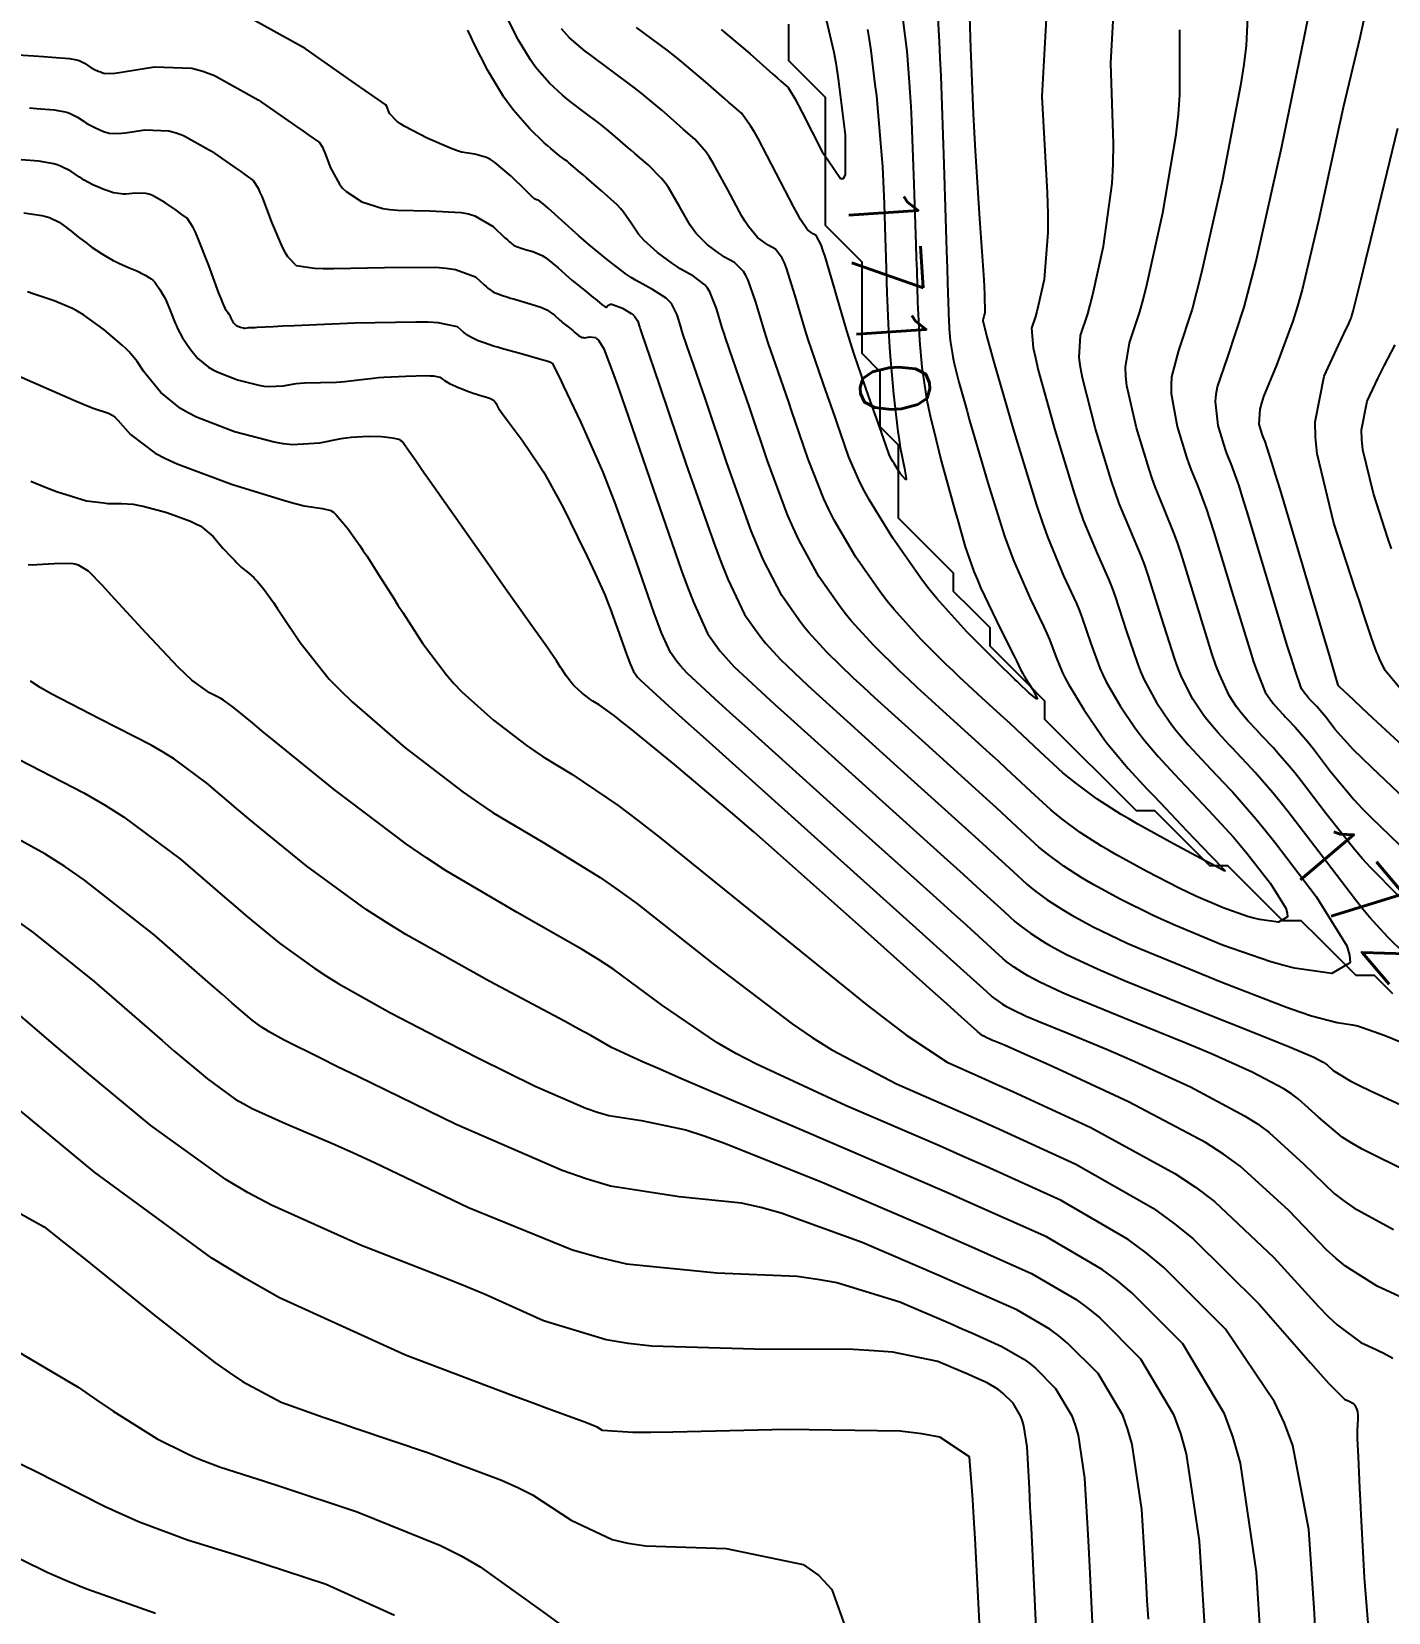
# Model space of a CAD drawing. Header units: metres. Extents: x 837117 to 838479, y 1189012 to 1191015.
# Drawn here: x 838008.6 to 838082.7, y 1190029.3 to 1190115.7 of the extents above; entities that cross this region are included whole.
import ezdxf

# ---------------------------------------------------------------- set-up
doc = ezdxf.new("R2010")
doc.units = ezdxf.units.M
doc.header["$LTSCALE"] = 0.3
for name, color, linetype in [('COTAS 10', 1, 'Continuous'), ('COTAS INT', 252, 'Continuous'), ('DRENAJE', 5, 'Continuous'), ('VIA2', 121, 'Continuous')]:
    doc.layers.add(name, color=color, linetype=linetype)
doc.styles.get("Standard").update_dxf_attribs({"font": 'simplex.shx'})

msp = doc.modelspace()

# ---------------------------------------------------------------- linework, layer by layer
at = {"layer": 'COTAS 10'}
for points in [[(838083.557, 1190065.343), (838082.665, 1190066.217), (838081.662, 1190067.314), (838081.292, 1190067.763), (838080.881, 1190068.276), (838079.06, 1190070.652), (838077.205, 1190073.083), (838076.772, 1190073.629), (838076.373, 1190074.12), (838075.407, 1190075.23), (838075.226, 1190075.436), (838074.384, 1190076.318), (838074.179, 1190076.536), (838073.985, 1190076.742), (838073.383, 1190077.389), (838072.851, 1190078.021), (838072.701, 1190078.217), (838072.55, 1190078.423), (838071.994, 1190079.242), (838071.39, 1190080.46), (838071.208, 1190080.918), (838071.02, 1190081.427), (838070.288, 1190083.7), (838069.559, 1190086.013), (838069.373, 1190086.547), (838069.195, 1190087.035), (838068.606, 1190088.416), (838067.981, 1190089.931), (838067.779, 1190090.503), (838067.565, 1190091.142), (838066.686, 1190094.004), (838065.977, 1190096.791), (838065.869, 1190097.383), (838065.8, 1190097.897), (838065.87, 1190099.106), (838066.258, 1190100.28), (838066.389, 1190100.772), (838066.53, 1190101.338), (838067.124, 1190103.984), (838067.587, 1190107.415), (838067.645, 1190108.475), (838067.673, 1190109.584), (838067.522, 1190113.984), (838067.756, 1190118.281)], [(838054.223, 1190115.826), (838054.319, 1190115.277), (838054.411, 1190114.686), (838054.638, 1190112.821), (838054.713, 1190112.202), (838054.947, 1190109.62), (838054.997, 1190108.967), (838055.04, 1190108.341), (838055.142, 1190106.304), (838055.2, 1190104.421), (838055.215, 1190103.892), (838055.231, 1190103.359), (838055.286, 1190101.41), (838055.375, 1190099.367), (838055.412, 1190098.776), (838055.454, 1190098.174), (838055.653, 1190095.908), (838055.886, 1190093.863), (838055.95, 1190093.4), (838056.014, 1190092.982), (838056.244, 1190091.846), (838056.349, 1190091.29), (838056.334, 1190091.238), (838056.3, 1190091.23), (838056.019, 1190091.57), (838055.683, 1190092.103), (838055.615, 1190092.217), (838055.557, 1190092.317), (838055.439, 1190092.556), (838055.234, 1190093.134), (838055.123, 1190093.447), (838054.997, 1190093.805), (838054.988, 1190093.827), (838054.3, 1190095.753), (838053.501, 1190098.087), (838053.296, 1190098.724), (838053.097, 1190099.357), (838052.545, 1190101.244), (838052.436, 1190101.612), (838051.907, 1190103.421), (838051.792, 1190103.773), (838051.69, 1190104.06), (838051.433, 1190104.562), (838051.258, 1190104.659), (838051.207, 1190104.692), (838051.155, 1190104.727), (838050.957, 1190104.875), (838050.569, 1190105.452), (838050.397, 1190105.757), (838050.197, 1190106.126), (838049.239, 1190107.981), (838048.254, 1190109.862), (838048.037, 1190110.246), (838047.843, 1190110.57), (838047.343, 1190111.248), (838046.836, 1190111.687), (838046.638, 1190111.86), (838046.415, 1190112.056), (838045.402, 1190112.95), (838044.105, 1190114.042), (838043.703, 1190114.361), (838043.282, 1190114.689), (838041.606, 1190115.934)], [(838006.068, 1190114.548), (838008.679, 1190114.381), (838009.214, 1190114.345), (838009.667, 1190114.314), (838010.625, 1190114.241), (838011.011, 1190114.174), (838011.104, 1190114.148), (838011.19, 1190114.118), (838011.455, 1190113.979), (838011.681, 1190113.827), (838011.807, 1190113.751), (838012.038, 1190113.628), (838012.261, 1190113.527), (838012.32, 1190113.503), (838012.377, 1190113.481), (838012.574, 1190113.418), (838013.102, 1190113.443), (838013.369, 1190113.476), (838013.688, 1190113.522), (838015.276, 1190113.781), (838017.319, 1190113.708), (838017.925, 1190113.544), (838018.549, 1190113.317), (838020.946, 1190111.979), (838022.988, 1190110.559), (838023.387, 1190110.282), (838023.713, 1190110.054), (838024.291, 1190109.648), (838024.449, 1190109.388), (838024.511, 1190109.252), (838024.58, 1190109.088), (838024.896, 1190108.268), (838025.38, 1190107.373), (838025.555, 1190107.163), (838025.748, 1190106.969), (838026.596, 1190106.404), (838027.752, 1190106.051), (838028.14, 1190105.99), (838028.558, 1190105.945), (838030.312, 1190105.918), (838032.029, 1190105.834), (838032.423, 1190105.753), (838032.782, 1190105.648), (838033.784, 1190105.06), (838034.423, 1190104.448), (838034.553, 1190104.327), (838034.662, 1190104.227), (838034.885, 1190104.043), (838034.982, 1190103.997), (838035.012, 1190103.984), (838035.043, 1190103.971), (838035.165, 1190103.923), (838035.364, 1190103.859), (838035.443, 1190103.835), (838035.533, 1190103.809), (838035.943, 1190103.693), (838036.447, 1190103.476), (838036.596, 1190103.386), (838036.748, 1190103.283), (838037.328, 1190102.804), (838037.919, 1190102.27), (838038.078, 1190102.133), (838038.234, 1190102), (838038.779, 1190101.558), (838039.247, 1190101.189), (838039.355, 1190101.102), (838039.453, 1190101.021), (838039.728, 1190100.786), (838039.906, 1190100.663), (838039.943, 1190100.653), (838039.974, 1190100.654), (838040.043, 1190100.747), (838040.186, 1190100.822), (838040.263, 1190100.812), (838040.358, 1190100.788), (838040.837, 1190100.594), (838041.325, 1190100.315), (838041.424, 1190100.239), (838041.508, 1190100.163), (838041.682, 1190099.894), (838041.762, 1190099.624), (838041.785, 1190099.548), (838041.81, 1190099.472), (838041.906, 1190099.192), (838042.337, 1190097.926), (838042.574, 1190097.227), (838042.861, 1190096.377), (838044.321, 1190092.053), (838045.901, 1190087.567), (838046.264, 1190086.616), (838046.594, 1190085.791), (838047.518, 1190083.865), (838048.25, 1190082.816), (838048.46, 1190082.545), (838048.674, 1190082.282), (838049.469, 1190081.402), (838050.943, 1190080.004), (838051.584, 1190079.414), (838052.326, 1190078.737), (838055.847, 1190075.557), (838059.361, 1190072.393), (838060.098, 1190071.725), (838060.734, 1190071.148), (838062.18, 1190069.813), (838062.941, 1190069.121), (838063.145, 1190068.949), (838063.347, 1190068.785), (838064.051, 1190068.261), (838064.853, 1190067.75), (838065.116, 1190067.594), (838065.398, 1190067.431), (838066.564, 1190066.789), (838068.421, 1190065.91), (838069.139, 1190065.598), (838069.944, 1190065.255), (838073.586, 1190063.768), (838077.119, 1190062.407), (838077.855, 1190062.145), (838078.486, 1190061.932), (838079.891, 1190061.574), (838080.723, 1190061.446), (838080.992, 1190061.378), (838081.279, 1190061.295), (838082.457, 1190060.877), (838084.02, 1190060.229)], [(838083.417, 1190079.7), (838082.512, 1190080.798), (838082.202, 1190081.444), (838082.121, 1190081.631), (838082.043, 1190081.821), (838081.777, 1190082.536), (838081.307, 1190083.952), (838081.1, 1190084.585), (838080.859, 1190085.322), (838079.709, 1190088.851), (838078.794, 1190092.642), (838078.701, 1190093.544), (838078.678, 1190094.382), (838079.175, 1190096.874), (838079.961, 1190098.579), (838080.119, 1190098.92), (838080.252, 1190099.205), (838080.521, 1190099.761), (838080.621, 1190099.979), (838080.648, 1190100.051), (838080.675, 1190100.127), (838080.768, 1190100.442), (838081.195, 1190102.186), (838081.433, 1190103.163), (838081.722, 1190104.354), (838083.195, 1190110.442)], [(838007.749, 1190096.941), (838010.841, 1190095.588), (838011.44, 1190095.336), (838011.928, 1190095.138), (838012.76, 1190094.866), (838013.007, 1190094.735), (838013.126, 1190094.624), (838013.267, 1190094.482), (838013.958, 1190093.702), (838015.313, 1190092.684), (838015.873, 1190092.392), (838016.512, 1190092.095), (838019.485, 1190090.984), (838022.374, 1190090.086), (838022.96, 1190089.923), (838023.453, 1190089.797), (838024.46, 1190089.651), (838024.914, 1190089.545), (838025.058, 1190089.445), (838025.21, 1190089.314), (838025.825, 1190088.585), (838026.495, 1190087.623), (838026.681, 1190087.345), (838026.868, 1190087.062), (838027.547, 1190086), (838028.326, 1190084.767), (838028.576, 1190084.376), (838028.84, 1190083.965), (838029.919, 1190082.301), (838031.227, 1190080.557), (838031.636, 1190080.095), (838032.066, 1190079.642), (838033.789, 1190078.079), (838035.576, 1190076.714), (838036.046, 1190076.385), (838036.506, 1190076.077), (838038.079, 1190075.142), (838040.605, 1190073.419), (838041.666, 1190072.614), (838042.883, 1190071.667), (838048.583, 1190067.063), (838054.207, 1190062.522), (838055.375, 1190061.615), (838056.375, 1190060.86), (838058.583, 1190059.396), (838060.461, 1190058.561), (838061.253, 1190058.202), (838062.163, 1190057.787), (838066.429, 1190055.826), (838071.026, 1190053.324), (838072.144, 1190052.569), (838073.194, 1190051.786), (838076.429, 1190048.733), (838078.859, 1190046.053), (838079.402, 1190045.507), (838079.889, 1190045.044), (838081.179, 1190044.079), (838082.011, 1190043.695), (838082.208, 1190043.599), (838082.392, 1190043.508), (838082.936, 1190043.217)], [(838069.573, 1190028.956), (838069.514, 1190030.008), (838069.453, 1190031.068), (838069.212, 1190034.963), (838068.688, 1190038.5), (838068.449, 1190039.336), (838068.17, 1190040.109), (838066.822, 1190042.381), (838065.159, 1190044.048), (838064.681, 1190044.441), (838064.196, 1190044.803), (838062.381, 1190045.86), (838059.952, 1190046.948), (838059.08, 1190047.33), (838058.121, 1190047.746), (838053.938, 1190049.541), (838049.516, 1190051.156), (838048.407, 1190051.459), (838047.348, 1190051.7), (838043.938, 1190052.049), (838040.193, 1190052.618), (838038.922, 1190052.997), (838037.55, 1190053.472), (838031.749, 1190055.987), (838026.378, 1190058.607), (838025.276, 1190059.148), (838024.34, 1190059.609), (838022.355, 1190060.605), (838021.541, 1190061.062), (838021.345, 1190061.182), (838021.162, 1190061.3), (838020.605, 1190061.701), (838019.497, 1190062.648), (838018.965, 1190063.109), (838018.337, 1190063.657), (838015.256, 1190066.352), (838011.462, 1190069.35), (838010.384, 1190070.089), (838009.294, 1190070.787), (838005.256, 1190072.978)], [(838006.337, 1190044.437), (838011.11, 1190041.643), (838012.118, 1190040.937), (838013.023, 1190040.32), (838015.432, 1190038.824), (838017.008, 1190038.029), (838017.388, 1190037.854), (838017.744, 1190037.698), (838018.824, 1190037.295), (838020.538, 1190036.748), (838021.293, 1190036.5), (838022.17, 1190036.211), (838026.35, 1190034.821), (838030.909, 1190032.99), (838032.025, 1190032.422), (838033.077, 1190031.829), (838036.35, 1190029.47), (838039.141, 1190027.45)]]:
    msp.add_lwpolyline(points, dxfattribs=at)
at = {"layer": 'COTAS INT'}
for points in [[(838081.825, 1190118.558), (838081.119, 1190115.372), (838080.24, 1190111.633), (838079.995, 1190110.557), (838079.751, 1190109.464), (838078.863, 1190105.372), (838077.969, 1190101.601), (838077.72, 1190100.712), (838077.471, 1190099.889), (838076.568, 1190097.476), (838075.87, 1190095.779), (838075.751, 1190095.408), (838075.663, 1190095.079), (838075.614, 1190094.251), (838075.761, 1190093.774), (838075.797, 1190093.667), (838075.83, 1190093.572), (838075.934, 1190093.319), (838076.304, 1190092.171), (838076.505, 1190091.511), (838076.749, 1190090.702), (838077.987, 1190086.546), (838079.208, 1190082.424), (838079.442, 1190081.636), (838079.63, 1190081.003), (838079.931, 1190079.993), (838079.935, 1190079.986), (838079.937, 1190079.985), (838079.938, 1190079.983), (838079.943, 1190079.977), (838079.95, 1190079.97), (838079.951, 1190079.968), (838079.959, 1190079.96), (838079.969, 1190079.949), (838079.972, 1190079.945), (838079.976, 1190079.94), (838079.992, 1190079.919), (838080.755, 1190079.207), (838081.229, 1190078.767), (838081.818, 1190078.222), (838084.896, 1190075.373)], [(838064.063, 1190117.763), (838063.757, 1190112.169), (838064.052, 1190106.904), (838064.078, 1190105.753), (838064.079, 1190104.736), (838063.878, 1190102.169), (838063.555, 1190100.728), (838063.478, 1190100.42), (838063.407, 1190100.152), (838063.196, 1190099.513), (838063.282, 1190098.427), (838063.399, 1190097.877), (838063.555, 1190097.219), (838064.454, 1190093.942), (838065.516, 1190090.484), (838065.775, 1190089.712), (838066.019, 1190089.02), (838066.774, 1190087.19), (838067.417, 1190085.751), (838067.59, 1190085.306), (838067.762, 1190084.84), (838068.363, 1190082.988), (838068.973, 1190081.178), (838069.15, 1190080.738), (838069.33, 1190080.325), (838070.01, 1190079.054), (838070.703, 1190078.032), (838070.892, 1190077.775), (838071.079, 1190077.531), (838071.743, 1190076.742), (838072.494, 1190075.934), (838072.736, 1190075.678), (838072.993, 1190075.406), (838074.043, 1190074.305), (838074.16, 1190074.173), (838075.461, 1190072.682), (838075.949, 1190072.08), (838076.479, 1190071.413), (838078.737, 1190068.457), (838080.407, 1190065.752), (838080.566, 1190065.243), (838080.594, 1190064.839), (838080.516, 1190064.793), (838079.596, 1190064.248), (838077.551, 1190064.54), (838076.919, 1190064.693), (838076.257, 1190064.876), (838073.627, 1190065.798), (838071.054, 1190066.867), (838070.428, 1190067.142), (838069.839, 1190067.409), (838068.026, 1190068.302), (838066.6, 1190069.086), (838066.256, 1190069.285), (838065.934, 1190069.476), (838064.953, 1190070.101), (838064.092, 1190070.741), (838063.846, 1190070.942), (838063.596, 1190071.153), (838062.665, 1190071.999), (838061.276, 1190073.29), (838060.738, 1190073.782), (838060.133, 1190074.332), (838057.393, 1190076.803), (838054.638, 1190079.301), (838054.023, 1190079.867), (838053.472, 1190080.38), (838052.018, 1190081.78), (838051.008, 1190082.896), (838050.738, 1190083.23), (838050.471, 1190083.574), (838049.541, 1190084.905), (838048.531, 1190086.868), (838048.215, 1190087.611), (838047.882, 1190088.44), (838046.545, 1190092.153), (838045.336, 1190095.729), (838045.084, 1190096.471), (838044.867, 1190097.106), (838044.385, 1190098.504), (838044.148, 1190099.195), (838044.088, 1190099.383), (838044.029, 1190099.57), (838043.833, 1190100.237), (838043.516, 1190100.849), (838043.381, 1190101.002), (838043.225, 1190101.147), (838042.489, 1190101.611), (838041.582, 1190102.113), (838041.318, 1190102.282), (838041.049, 1190102.464), (838040.029, 1190103.232), (838039.003, 1190104.081), (838038.73, 1190104.315), (838038.462, 1190104.549), (838037.532, 1190105.388), (838036.789, 1190106.066), (838036.64, 1190106.198), (838036.514, 1190106.305), (838036.261, 1190106.491), (838036.179, 1190106.514), (838036.161, 1190106.519), (838036.145, 1190106.524), (838036.105, 1190106.537), (838036.081, 1190106.546), (838036.074, 1190106.549), (838036.068, 1190106.551), (838036.049, 1190106.561), (838035.84, 1190106.757), (838035.715, 1190106.878), (838035.56, 1190107.027), (838034.757, 1190107.805), (838033.849, 1190108.577), (838033.629, 1190108.722), (838033.422, 1190108.838), (838032.784, 1190109.009), (838032.049, 1190109.13), (838031.781, 1190109.214), (838031.485, 1190109.32), (838030.18, 1190109.884), (838028.958, 1190110.522), (838028.714, 1190110.673), (838028.511, 1190110.814), (838028.117, 1190111.233), (838028.007, 1190111.519), (838027.983, 1190111.576), (838027.961, 1190111.624), (838027.906, 1190111.714), (838027.208, 1190112.201), (838026.781, 1190112.498), (838026.253, 1190112.865), (838023.501, 1190114.778), (838020.243, 1190116.596)], [(838059.763, 1190117.693), (838059.857, 1190114.803), (838060.001, 1190111.211), (838060.053, 1190110.204), (838060.109, 1190109.191), (838060.354, 1190105.485), (838060.565, 1190102.422), (838060.601, 1190101.814), (838060.626, 1190101.309), (838060.633, 1190100.354), (838060.58, 1190100.119), (838060.568, 1190100.069), (838060.556, 1190100.025), (838060.522, 1190099.921), (838060.765, 1190098.957), (838060.928, 1190098.371), (838061.134, 1190097.647), (838062.222, 1190093.881), (838063.467, 1190089.827), (838063.771, 1190088.921), (838064.057, 1190088.11), (838064.942, 1190085.964), (838065.64, 1190084.467), (838065.807, 1190084.065), (838065.964, 1190083.668), (838066.438, 1190082.277), (838066.926, 1190080.929), (838067.091, 1190080.558), (838067.27, 1190080.189), (838068.026, 1190078.866), (838068.857, 1190077.641), (838069.083, 1190077.334), (838069.307, 1190077.04), (838070.103, 1190076.095), (838071.003, 1190075.127), (838071.293, 1190074.819), (838071.601, 1190074.494), (838072.86, 1190073.174), (838074.215, 1190071.689), (838074.583, 1190071.258), (838074.949, 1190070.82), (838076.242, 1190069.168), (838077.084, 1190067.806), (838077.164, 1190067.549), (838077.177, 1190067.346), (838076.675, 1190067.048), (838075.645, 1190067.195), (838075.326, 1190067.272), (838074.993, 1190067.364), (838073.668, 1190067.829), (838072.164, 1190068.478), (838071.717, 1190068.687), (838071.257, 1190068.908), (838069.488, 1190069.814), (838067.802, 1190070.741), (838067.395, 1190070.976), (838067.015, 1190071.202), (838065.855, 1190071.941), (838064.838, 1190072.698), (838064.547, 1190072.935), (838064.251, 1190073.184), (838063.151, 1190074.184), (838061.819, 1190075.433), (838061.378, 1190075.839), (838060.906, 1190076.271), (838058.94, 1190078.049), (838056.949, 1190079.864), (838056.461, 1190080.32), (838056.001, 1190080.755), (838054.567, 1190082.157), (838053.343, 1190083.51), (838053.015, 1190083.915), (838052.692, 1190084.332), (838051.565, 1190085.945), (838050.469, 1190087.945), (838050.166, 1190088.606), (838049.863, 1190089.313), (838048.768, 1190092.254), (838047.81, 1190095.08), (838047.594, 1190095.715), (838047.397, 1190096.286), (838046.863, 1190097.816), (838046.487, 1190098.918), (838046.39, 1190099.218), (838046.296, 1190099.517), (838045.984, 1190100.581), (838045.614, 1190101.492), (838045.483, 1190101.695), (838045.341, 1190101.875), (838044.725, 1190102.349), (838044.001, 1190102.75), (838043.79, 1190102.885), (838043.575, 1190103.03), (838042.761, 1190103.643), (838042.027, 1190104.301), (838041.862, 1190104.475), (838041.714, 1190104.646), (838041.32, 1190105.235), (838040.898, 1190105.853), (838040.734, 1190106.043), (838040.548, 1190106.24), (838039.704, 1190107.018), (838038.87, 1190107.725), (838038.69, 1190107.878), (838038.533, 1190108.012), (838038.152, 1190108.342), (838037.893, 1190108.56), (838037.813, 1190108.624), (838037.728, 1190108.69), (838037.393, 1190108.939), (838036.925, 1190109.322), (838036.758, 1190109.472), (838036.573, 1190109.641), (838035.769, 1190110.41), (838034.863, 1190111.442), (838034.615, 1190111.776), (838034.368, 1190112.132), (838033.485, 1190113.592), (838032.722, 1190115.073), (838032.551, 1190115.441), (838032.397, 1190115.791)], [(838075.05, 1190117.613), (838074.914, 1190114.943), (838074.78, 1190113.92), (838074.603, 1190112.774), (838073.615, 1190107.613), (838072.479, 1190102.556), (838072.21, 1190101.476), (838071.96, 1190100.535), (838071.219, 1190098.291), (838070.835, 1190096.838), (838070.81, 1190096.395), (838070.82, 1190095.935), (838071.15, 1190094.127), (838071.663, 1190092.458), (838071.788, 1190092.085), (838071.906, 1190091.751), (838072.27, 1190090.868), (838072.749, 1190089.603), (838072.939, 1190089.029), (838073.154, 1190088.358), (838074.137, 1190085.123), (838075.114, 1190081.925), (838075.325, 1190081.277), (838075.51, 1190080.732), (838075.962, 1190079.618), (838076.243, 1190079.205), (838076.319, 1190079.101), (838076.394, 1190079.002), (838076.663, 1190078.683), (838076.966, 1190078.357), (838077.064, 1190078.253), (838077.168, 1190078.143), (838077.592, 1190077.698), (838078.171, 1190077.035), (838078.372, 1190076.787), (838078.59, 1190076.511), (838079.526, 1190075.286), (838080.818, 1190073.741), (838081.261, 1190073.265), (838081.74, 1190072.768), (838083.781, 1190070.795)], [(838058.033, 1190117.099), (838058.151, 1190115.15), (838058.189, 1190114.284), (838058.23, 1190113.276), (838058.396, 1190108.458), (838058.545, 1190103.73), (838058.574, 1190102.779), (838058.599, 1190101.984), (838058.647, 1190100.405), (838058.673, 1190099.818), (838058.683, 1190099.649), (838058.695, 1190099.476), (838058.753, 1190098.826), (838058.866, 1190098.068), (838058.913, 1190097.827), (838058.968, 1190097.574), (838059.224, 1190096.546), (838059.649, 1190095.026), (838059.81, 1190094.461), (838059.99, 1190093.834), (838060.796, 1190091.052), (838061.716, 1190088.145), (838061.968, 1190087.439), (838062.218, 1190086.776), (838063.11, 1190084.739), (838063.862, 1190083.183), (838064.025, 1190082.824), (838064.167, 1190082.495), (838064.513, 1190081.565), (838064.879, 1190080.679), (838065.033, 1190080.378), (838065.21, 1190080.053), (838066.042, 1190078.678), (838067.011, 1190077.25), (838067.274, 1190076.892), (838067.536, 1190076.55), (838068.463, 1190075.448), (838069.512, 1190074.32), (838069.85, 1190073.961), (838070.209, 1190073.581), (838071.677, 1190072.043), (838072.97, 1190070.696), (838073.218, 1190070.436), (838073.419, 1190070.226), (838073.747, 1190069.879), (838073.76, 1190069.859), (838073.761, 1190069.855), (838073.761, 1190069.852), (838073.754, 1190069.848), (838073.739, 1190069.85), (838073.734, 1190069.851), (838073.729, 1190069.853), (838073.709, 1190069.86), (838073.273, 1190070.089), (838073.006, 1190070.231), (838072.675, 1190070.407), (838070.95, 1190071.326), (838069.005, 1190072.396), (838068.535, 1190072.668), (838068.095, 1190072.928), (838066.757, 1190073.781), (838065.583, 1190074.655), (838065.247, 1190074.928), (838064.906, 1190075.216), (838063.636, 1190076.37), (838062.361, 1190077.575), (838062.018, 1190077.896), (838061.678, 1190078.21), (838060.486, 1190079.295), (838059.26, 1190080.428), (838058.9, 1190080.773), (838058.529, 1190081.131), (838057.116, 1190082.535), (838055.678, 1190084.125), (838055.293, 1190084.6), (838054.913, 1190085.09), (838053.588, 1190086.986), (838052.407, 1190089.022), (838052.117, 1190089.601), (838051.843, 1190090.186), (838050.992, 1190092.355), (838050.285, 1190094.431), (838050.103, 1190094.959), (838049.927, 1190095.467), (838049.342, 1190097.129), (838048.825, 1190098.641), (838048.692, 1190099.053), (838048.563, 1190099.464), (838048.135, 1190100.925), (838047.712, 1190102.135), (838047.586, 1190102.387), (838047.457, 1190102.604), (838046.961, 1190103.087), (838046.42, 1190103.386), (838046.263, 1190103.487), (838046.102, 1190103.596), (838045.493, 1190104.053), (838044.874, 1190104.685), (838044.707, 1190104.903), (838044.542, 1190105.139), (838043.96, 1190106.151), (838043.35, 1190107.19), (838043.168, 1190107.444), (838042.98, 1190107.683), (838042.25, 1190108.428), (838041.525, 1190109.046), (838041.339, 1190109.205), (838041.161, 1190109.36), (838040.569, 1190109.878), (838039.964, 1190110.387), (838039.776, 1190110.537), (838039.58, 1190110.689), (838038.798, 1190111.271), (838037.99, 1190111.886), (838037.778, 1190112.061), (838037.571, 1190112.237), (838036.862, 1190112.888), (838036.191, 1190113.653), (838036.007, 1190113.901), (838035.823, 1190114.165), (838035.169, 1190115.248), (838034.603, 1190116.346)], [(838046.228, 1190115.832), (838047.819, 1190114.487), (838049.042, 1190113.403), (838049.287, 1190113.187), (838049.491, 1190113.007), (838049.889, 1190112.659), (838050.256, 1190112.051), (838050.44, 1190111.708), (838050.66, 1190111.288), (838051.756, 1190109.141), (838052.053, 1190108.708), (838052.759, 1190107.677), (838052.921, 1190107.687), (838053.033, 1190107.879), (838053.02, 1190110.073), (838052.699, 1190112.694), (838052.644, 1190113.136), (838052.527, 1190113.874), (838052.404, 1190114.564), (838051.914, 1190116.663)], [(838084.339, 1190073.084), (838081.779, 1190075.495), (838081.245, 1190076.016), (838080.786, 1190076.474), (838079.759, 1190077.602), (838079.283, 1190078.226), (838079.172, 1190078.366), (838079.07, 1190078.492), (838078.776, 1190078.829), (838078.56, 1190079.056), (838078.507, 1190079.111), (838078.457, 1190079.164), (838078.303, 1190079.33), (838078.166, 1190079.492), (838078.128, 1190079.543), (838078.089, 1190079.595), (838077.946, 1190079.805), (838077.57, 1190080.867), (838077.383, 1190081.457), (838077.161, 1190082.175), (838076.062, 1190085.835), (838074.952, 1190089.53), (838074.722, 1190090.27), (838074.527, 1190090.887), (838074.102, 1190092.094), (838073.868, 1190092.661), (838073.792, 1190092.876), (838073.712, 1190093.116), (838073.382, 1190094.189), (838073.242, 1190095.507), (838073.28, 1190095.901), (838073.352, 1190096.308), (838073.893, 1190097.883), (838074.811, 1190100.662), (838075.12, 1190101.828), (838075.454, 1190103.166), (838076.86, 1190109.428), (838078.111, 1190115.454), (838078.347, 1190116.642)], [(838056.166, 1190116.354), (838056.373, 1190114.65), (838056.506, 1190112.944), (838056.549, 1190112.385), (838056.593, 1190111.625), (838056.635, 1190110.809), (838056.769, 1190107.381), (838056.872, 1190104.075), (838056.895, 1190103.335), (838056.915, 1190102.671), (838056.966, 1190100.907), (838057.024, 1190099.593), (838057.048, 1190099.212), (838057.075, 1190098.825), (838057.203, 1190097.367), (838057.457, 1190095.668), (838057.563, 1190095.129), (838057.686, 1190094.559), (838057.828, 1190093.991), (838058.26, 1190092.255), (838058.873, 1190090.014), (838059.019, 1190089.485), (838059.156, 1190088.995), (838059.566, 1190087.554), (838060.038, 1190086.215), (838060.214, 1190085.788), (838060.41, 1190085.338), (838061.278, 1190083.513), (838062.085, 1190081.899), (838062.242, 1190081.583), (838062.369, 1190081.323), (838062.588, 1190080.854), (838062.706, 1190080.627), (838062.769, 1190080.519), (838062.847, 1190080.392), (838063.238, 1190079.771), (838063.499, 1190079.287), (838063.495, 1190079.247), (838063.457, 1190079.247), (838063.044, 1190079.586), (838062.505, 1190080.099), (838062.388, 1190080.21), (838062.285, 1190080.306), (838062.033, 1190080.541), (838061.572, 1190080.992), (838061.058, 1190081.506), (838059.664, 1190082.912), (838058.012, 1190084.739), (838057.57, 1190085.285), (838057.134, 1190085.848), (838055.612, 1190088.026), (838054.344, 1190090.099), (838054.068, 1190090.596), (838053.824, 1190091.06), (838053.215, 1190092.455), (838052.76, 1190093.783), (838052.613, 1190094.203), (838052.458, 1190094.647), (838051.821, 1190096.441), (838051.163, 1190098.364), (838050.994, 1190098.889), (838050.83, 1190099.41), (838050.285, 1190101.268), (838049.809, 1190102.778), (838049.689, 1190103.08), (838049.573, 1190103.332), (838049.197, 1190103.824), (838048.839, 1190104.023), (838048.735, 1190104.089), (838048.628, 1190104.161), (838048.225, 1190104.464), (838047.722, 1190105.068), (838047.552, 1190105.33), (838047.369, 1190105.632), (838046.599, 1190107.066), (838045.802, 1190108.526), (838045.602, 1190108.845), (838045.411, 1190109.127), (838044.796, 1190109.838), (838044.18, 1190110.366), (838043.989, 1190110.533), (838043.788, 1190110.708), (838042.986, 1190111.414), (838042.035, 1190112.215), (838041.74, 1190112.449), (838041.431, 1190112.689), (838040.202, 1190113.602), (838039.055, 1190114.451), (838038.799, 1190114.65), (838038.568, 1190114.833), (838037.956, 1190115.366), (838037.518, 1190115.865)], [(838083.223, 1190068.506), (838081.701, 1190070.041), (838081.276, 1190070.514), (838080.849, 1190071.008), (838079.293, 1190072.969), (838077.898, 1190074.797), (838077.572, 1190075.208), (838077.272, 1190075.577), (838076.654, 1190076.287), (838076.409, 1190076.567), (838075.776, 1190077.231), (838075.621, 1190077.394), (838075.475, 1190077.549), (838075.023, 1190078.036), (838074.623, 1190078.511), (838074.51, 1190078.659), (838074.396, 1190078.814), (838073.978, 1190079.43), (838073.45, 1190080.596), (838073.266, 1190081.097), (838073.067, 1190081.676), (838072.212, 1190084.412), (838071.357, 1190087.185), (838071.156, 1190087.788), (838070.972, 1190088.319), (838070.438, 1190089.642), (838069.943, 1190090.841), (838069.784, 1190091.294), (838069.614, 1190091.8), (838068.918, 1190094.066), (838068.398, 1190096.363), (838068.339, 1190096.889), (838068.317, 1190097.368), (838068.545, 1190098.698), (838069.109, 1190100.407), (838069.299, 1190101.124), (838069.505, 1190101.947), (838070.369, 1190105.799), (838071.095, 1190110.095), (838071.212, 1190111.198), (838071.294, 1190112.263), (838071.286, 1190115.799)], [(838008.449, 1190111.541), (838008.827, 1190111.513), (838009.796, 1190111.432), (838010.391, 1190111.329), (838010.535, 1190111.288), (838010.669, 1190111.241), (838011.077, 1190111.028), (838011.426, 1190110.793), (838011.523, 1190110.733), (838011.621, 1190110.676), (838011.976, 1190110.486), (838012.321, 1190110.329), (838012.412, 1190110.293), (838012.5, 1190110.259), (838012.804, 1190110.162), (838013.279, 1190110.141), (838013.477, 1190110.155), (838013.702, 1190110.179), (838014.754, 1190110.336), (838016.065, 1190110.289), (838016.454, 1190110.184), (838016.854, 1190110.039), (838018.392, 1190109.18), (838019.723, 1190108.254), (838019.992, 1190108.065), (838020.218, 1190107.907), (838020.676, 1190107.582), (838020.937, 1190107.152), (838021.039, 1190106.927), (838021.154, 1190106.657), (838021.676, 1190105.302), (838022.249, 1190103.931), (838022.396, 1190103.652), (838022.538, 1190103.416), (838023.011, 1190102.924), (838024.019, 1190102.781), (838024.499, 1190102.766), (838025.066, 1190102.761), (838027.84, 1190102.827), (838030.636, 1190102.83), (838031.217, 1190102.785), (838031.714, 1190102.719), (838032.812, 1190102.315), (838033.287, 1190101.868), (838033.391, 1190101.776), (838033.484, 1190101.697), (838033.721, 1190101.526), (838033.896, 1190101.442), (838033.95, 1190101.419), (838034.006, 1190101.395), (838034.226, 1190101.31), (838034.583, 1190101.194), (838034.725, 1190101.151), (838034.887, 1190101.104), (838035.626, 1190100.895), (838036.381, 1190100.646), (838036.552, 1190100.573), (838036.706, 1190100.499), (838037.125, 1190100.219), (838037.429, 1190099.945), (838037.511, 1190099.874), (838037.591, 1190099.806), (838037.872, 1190099.578), (838038.125, 1190099.377), (838038.188, 1190099.325), (838038.248, 1190099.275), (838038.441, 1190099.108), (838038.64, 1190099.001), (838038.705, 1190098.989), (838038.774, 1190098.985), (838039.057, 1190099.031), (838039.363, 1190098.989), (838039.447, 1190098.928), (838039.53, 1190098.846), (838039.825, 1190098.371), (838040.414, 1190096.824), (838040.683, 1190096.066), (838040.997, 1190095.165), (838042.513, 1190090.721), (838044.074, 1190086.238), (838044.416, 1190085.313), (838044.72, 1190084.526), (838045.494, 1190082.824), (838046.03, 1190082.058), (838046.183, 1190081.86), (838046.339, 1190081.668), (838046.92, 1190081.025), (838048.414, 1190079.629), (838049.146, 1190078.962), (838050.015, 1190078.173), (838054.301, 1190074.312), (838058.588, 1190070.455), (838059.459, 1190069.669), (838060.192, 1190069.005), (838061.694, 1190067.628), (838062.286, 1190067.09), (838062.445, 1190066.956), (838062.602, 1190066.828), (838063.149, 1190066.421), (838063.772, 1190066.024), (838063.977, 1190065.902), (838064.196, 1190065.776), (838065.102, 1190065.277), (838066.787, 1190064.498), (838067.497, 1190064.194), (838068.313, 1190063.852), (838072.136, 1190062.3), (838075.875, 1190060.8), (838076.637, 1190060.492), (838077.28, 1190060.23), (838078.617, 1190059.668), (838079.121, 1190059.4), (838079.239, 1190059.323), (838079.349, 1190059.245), (838079.668, 1190058.952), (838080.606, 1190058.384), (838081.105, 1190058.132), (838081.709, 1190057.839), (838084.754, 1190056.438)], [(838083.86, 1190053.348), (838081.254, 1190054.64), (838080.68, 1190054.976), (838080.169, 1190055.301), (838078.858, 1190056.398), (838077.76, 1190057.403), (838077.384, 1190057.672), (838076.976, 1190057.937), (838075.243, 1190058.858), (838073.055, 1190059.829), (838072.36, 1190060.125), (838071.627, 1190060.432), (838068.659, 1190061.641), (838065.931, 1190062.748), (838065.349, 1190062.992), (838064.843, 1190063.209), (838063.64, 1190063.765), (838062.994, 1190064.121), (838062.837, 1190064.211), (838062.691, 1190064.298), (838062.246, 1190064.581), (838061.856, 1190064.872), (838061.744, 1190064.963), (838061.631, 1190065.058), (838061.209, 1190065.442), (838059.649, 1190066.863), (838058.819, 1190067.612), (838057.816, 1190068.516), (838052.754, 1190073.066), (838047.704, 1190077.609), (838046.707, 1190078.509), (838045.886, 1190079.253), (838044.371, 1190080.647), (838044.004, 1190081.053), (838043.906, 1190081.175), (838043.809, 1190081.3), (838043.47, 1190081.784), (838042.982, 1190082.859), (838042.79, 1190083.356), (838042.573, 1190083.94), (838041.587, 1190086.772), (838040.431, 1190089.999), (838040.106, 1190090.833), (838039.78, 1190091.641), (838038.589, 1190094.342), (838037.619, 1190096.377), (838037.432, 1190096.765), (838037.281, 1190097.077), (838037.032, 1190097.568), (838037.016, 1190097.565), (838037.012, 1190097.565), (838037.008, 1190097.566), (838036.997, 1190097.572), (838036.986, 1190097.582), (838036.982, 1190097.584), (838036.979, 1190097.587), (838036.964, 1190097.599), (838036.949, 1190097.612), (838036.939, 1190097.62), (838036.922, 1190097.635), (838036.664, 1190097.716), (838036.508, 1190097.761), (838036.314, 1190097.816), (838035.309, 1190098.097), (838034.241, 1190098.399), (838034.008, 1190098.467), (838033.802, 1190098.529), (838033.286, 1190098.697), (838032.968, 1190098.82), (838032.887, 1190098.854), (838032.81, 1190098.887), (838032.557, 1190099.008), (838032.306, 1190099.167), (838032.229, 1190099.225), (838032.15, 1190099.289), (838031.839, 1190099.57), (838030.776, 1190099.796), (838030.222, 1190099.825), (838029.556, 1190099.839), (838026.213, 1190099.77), (838022.916, 1190099.636), (838022.278, 1190099.609), (838021.76, 1190099.586), (838020.885, 1190099.541), (838020.783, 1190099.529), (838020.721, 1190099.525), (838020.599, 1190099.523), (838020.478, 1190099.521), (838020.447, 1190099.518), (838020.417, 1190099.515), (838020.318, 1190099.498), (838020.209, 1190099.491), (838020.173, 1190099.495), (838020.134, 1190099.501), (838019.974, 1190099.544), (838019.821, 1190099.603), (838019.786, 1190099.62), (838019.756, 1190099.638), (838019.676, 1190099.703), (838019.623, 1190099.768), (838019.61, 1190099.786), (838019.598, 1190099.803), (838019.558, 1190099.865), (838019.523, 1190099.93), (838019.513, 1190099.95), (838019.504, 1190099.971), (838019.472, 1190100.052), (838019.436, 1190100.137), (838019.412, 1190100.183), (838019.364, 1190100.261), (838019.306, 1190100.338), (838019.289, 1190100.36), (838019.271, 1190100.382), (838019.2, 1190100.462), (838019.006, 1190100.89), (838018.911, 1190101.13), (838018.798, 1190101.424), (838018.24, 1190102.924), (838017.648, 1190104.444), (838017.513, 1190104.75), (838017.392, 1190105.006), (838017.061, 1190105.515), (838016.724, 1190105.76), (838016.598, 1190105.849), (838016.458, 1190105.948), (838015.838, 1190106.381), (838015.159, 1190106.76), (838014.982, 1190106.824), (838014.811, 1190106.871), (838014.232, 1190106.891), (838013.716, 1190106.836), (838013.584, 1190106.834), (838013.457, 1190106.839), (838013.034, 1190106.905), (838012.624, 1190107.037), (838012.504, 1190107.082), (838012.381, 1190107.132), (838011.915, 1190107.343), (838011.434, 1190107.6), (838011.302, 1190107.678), (838011.171, 1190107.759), (838010.699, 1190108.077), (838010.148, 1190108.365), (838009.966, 1190108.428), (838009.772, 1190108.484), (838008.967, 1190108.622), (838007.987, 1190108.712)], [(838008.138, 1190105.813), (838009.114, 1190105.666), (838009.334, 1190105.614), (838009.533, 1190105.556), (838010.068, 1190105.306), (838010.47, 1190105.009), (838010.584, 1190104.921), (838010.699, 1190104.831), (838011.125, 1190104.486), (838011.592, 1190104.124), (838011.732, 1190104.023), (838011.878, 1190103.921), (838012.445, 1190103.551), (838013.026, 1190103.211), (838013.181, 1190103.129), (838013.333, 1190103.053), (838013.86, 1190102.819), (838014.314, 1190102.63), (838014.421, 1190102.581), (838014.519, 1190102.535), (838014.806, 1190102.381), (838015.006, 1190102.255), (838015.05, 1190102.226), (838015.089, 1190102.199), (838015.189, 1190102.125), (838015.289, 1190102.012), (838015.328, 1190101.962), (838015.373, 1190101.903), (838015.575, 1190101.619), (838015.809, 1190101.224), (838015.874, 1190101.094), (838015.938, 1190100.955), (838016.169, 1190100.38), (838016.405, 1190099.786), (838016.473, 1190099.636), (838016.541, 1190099.491), (838016.795, 1190099.019), (838017.084, 1190098.575), (838017.174, 1190098.448), (838017.269, 1190098.32), (838017.65, 1190097.845), (838018.231, 1190097.372), (838018.452, 1190097.246), (838018.699, 1190097.122), (838019.811, 1190096.69), (838020.973, 1190096.385), (838021.253, 1190096.34), (838021.514, 1190096.313), (838022.302, 1190096.359), (838023.022, 1190096.484), (838023.239, 1190096.507), (838023.464, 1190096.524), (838024.343, 1190096.545), (838025.226, 1190096.558), (838025.455, 1190096.57), (838025.676, 1190096.586), (838026.417, 1190096.676), (838027.238, 1190096.779), (838027.511, 1190096.803), (838027.802, 1190096.825), (838029.016, 1190096.891), (838030.116, 1190096.914), (838030.335, 1190096.909), (838030.517, 1190096.899), (838030.867, 1190096.825), (838031.013, 1190096.71), (838031.067, 1190096.674), (838031.127, 1190096.637), (838031.393, 1190096.49), (838031.724, 1190096.333), (838031.825, 1190096.289), (838031.931, 1190096.244), (838032.346, 1190096.083), (838032.741, 1190095.942), (838032.833, 1190095.91), (838032.919, 1190095.882), (838033.165, 1190095.805), (838033.359, 1190095.749), (838033.411, 1190095.733), (838033.462, 1190095.716), (838033.639, 1190095.656), (838033.789, 1190095.577), (838033.823, 1190095.55), (838033.854, 1190095.519), (838033.938, 1190095.389), (838033.99, 1190095.269), (838034.001, 1190095.245), (838034.01, 1190095.225), (838034.028, 1190095.186), (838034.045, 1190095.162), (838034.053, 1190095.151), (838034.061, 1190095.138), (838034.105, 1190095.075), (838034.33, 1190094.77), (838034.453, 1190094.604), (838034.603, 1190094.402), (838035.365, 1190093.378), (838036.279, 1190092.045), (838036.524, 1190091.648), (838036.766, 1190091.239), (838037.612, 1190089.663), (838038.382, 1190088.11), (838038.575, 1190087.715), (838038.76, 1190087.335), (838039.358, 1190086.092), (838039.889, 1190084.895), (838040.031, 1190084.545), (838040.171, 1190084.186), (838040.662, 1190082.823), (838041.073, 1190081.643), (838041.163, 1190081.399), (838041.243, 1190081.192), (838041.447, 1190080.744), (838041.588, 1190080.542), (838041.628, 1190080.49), (838041.669, 1190080.439), (838041.822, 1190080.27), (838043.357, 1190078.878), (838044.269, 1190078.056), (838045.392, 1190077.045), (838057.043, 1190066.577), (838058.179, 1190065.555), (838059.107, 1190064.72), (838060.723, 1190063.256), (838060.976, 1190063.027), (838061.044, 1190062.97), (838061.111, 1190062.915), (838061.344, 1190062.742), (838061.61, 1190062.572), (838061.698, 1190062.52), (838061.791, 1190062.466), (838062.178, 1190062.253), (838062.898, 1190061.92), (838063.201, 1190061.79), (838063.549, 1190061.644), (838065.181, 1190060.982), (838067.379, 1190060.064), (838068.083, 1190059.758), (838068.829, 1190059.428), (838071.869, 1190058.049), (838074.831, 1190056.474), (838075.528, 1190056.021), (838076.171, 1190055.562), (838078.049, 1190053.843), (838079.732, 1190052.219), (838080.254, 1190051.819), (838080.799, 1190051.442), (838082.967, 1190050.258)], [(838083.534, 1190046.494), (838082.073, 1190047.168), (838080.344, 1190048.243), (838079.828, 1190048.663), (838079.296, 1190049.136), (838077.239, 1190051.288), (838074.583, 1190053.72), (838073.672, 1190054.371), (838072.687, 1190055.011), (838068.495, 1190057.239), (838064.603, 1190059.027), (838063.806, 1190059.39), (838063.131, 1190059.696), (838061.704, 1190060.323), (838061.167, 1190060.541), (838061.053, 1190060.589), (838060.953, 1190060.631), (838060.716, 1190060.741), (838060.589, 1190060.811), (838060.558, 1190060.829), (838060.53, 1190060.846), (838060.442, 1190060.902), (838060.365, 1190060.959), (838060.321, 1190060.995), (838060.238, 1190061.071), (838059.19, 1190062.016), (838058.56, 1190062.583), (838057.781, 1190063.282), (838053.742, 1190066.91), (838049.155, 1190070.986), (838048.032, 1190071.968), (838046.973, 1190072.886), (838043.677, 1190075.671), (838041.296, 1190077.612), (838040.813, 1190077.997), (838040.406, 1190078.317), (838039.574, 1190078.923), (838039.225, 1190079.13), (838039.123, 1190079.198), (838039.019, 1190079.271), (838038.622, 1190079.574), (838038.24, 1190079.921), (838038.145, 1190080.021), (838038.054, 1190080.124), (838037.764, 1190080.51), (838037.525, 1190080.879), (838037.466, 1190080.971), (838037.411, 1190081.057), (838037.238, 1190081.331), (838036.913, 1190081.81), (838036.761, 1190082.026), (838036.583, 1190082.279), (838035.717, 1190083.492), (838034.458, 1190085.262), (838034.032, 1190085.865), (838033.572, 1190086.517), (838031.631, 1190089.279), (838029.885, 1190091.771), (838029.548, 1190092.253), (838029.275, 1190092.644), (838028.815, 1190093.305), (838028.723, 1190093.376), (838028.681, 1190093.396), (838028.631, 1190093.415), (838028.391, 1190093.482), (838027.996, 1190093.538), (838027.848, 1190093.55), (838027.683, 1190093.56), (838026.95, 1190093.582), (838026.03, 1190093.533), (838025.747, 1190093.499), (838025.453, 1190093.455), (838024.287, 1190093.219), (838022.818, 1190093.135), (838022.333, 1190093.185), (838021.812, 1190093.269), (838019.648, 1190093.837), (838017.578, 1190094.641), (838017.117, 1190094.872), (838016.705, 1190095.107), (838015.624, 1190095.987), (838014.961, 1190096.797), (838014.812, 1190096.988), (838014.679, 1190097.165), (838014.326, 1190097.681), (838013.894, 1190098.206), (838013.712, 1190098.387), (838013.502, 1190098.584), (838012.516, 1190099.426), (838011.391, 1190100.24), (838011.094, 1190100.42), (838010.802, 1190100.58), (838009.801, 1190100.993), (838008.695, 1190101.355), (838008.337, 1190101.483)], [(838082.854, 1190087.446), (838082.658, 1190088.039), (838081.864, 1190090.466), (838081.288, 1190092.856), (838081.229, 1190093.424), (838081.215, 1190093.952), (838081.528, 1190095.523), (838082.128, 1190096.79), (838082.295, 1190097.126), (838082.461, 1190097.456), (838083.063, 1190098.596)], [(838008.523, 1190091.15), (838009.268, 1190090.838), (838009.924, 1190090.579), (838011.563, 1190090.075), (838012.504, 1190089.953), (838012.72, 1190089.934), (838012.918, 1190089.921), (838013.473, 1190089.927), (838014.114, 1190089.88), (838014.366, 1190089.833), (838014.65, 1190089.772), (838015.946, 1190089.429), (838017.251, 1190088.961), (838017.541, 1190088.822), (838017.8, 1190088.678), (838018.481, 1190088.12), (838018.91, 1190087.607), (838019.01, 1190087.491), (838019.103, 1190087.387), (838019.372, 1190087.103), (838019.565, 1190086.911), (838019.61, 1190086.865), (838019.651, 1190086.821), (838019.769, 1190086.686), (838019.913, 1190086.539), (838019.971, 1190086.487), (838020.037, 1190086.43), (838020.341, 1190086.187), (838020.698, 1190085.874), (838020.797, 1190085.774), (838020.896, 1190085.668), (838021.255, 1190085.239), (838021.777, 1190084.507), (838021.978, 1190084.211), (838022.204, 1190083.874), (838023.228, 1190082.321), (838024.827, 1190080.335), (838025.416, 1190079.726), (838026.069, 1190079.092), (838028.955, 1190076.584), (838032.133, 1190074.156), (838032.969, 1190073.571), (838033.787, 1190073.024), (838036.584, 1190071.362), (838039.626, 1190069.491), (838040.598, 1190068.812), (838041.625, 1190068.063), (838045.806, 1190064.777), (838050.105, 1190061.494), (838051.208, 1190060.748), (838052.274, 1190060.071), (838055.806, 1190058.213), (838059.309, 1190056.69), (838060.356, 1190056.224), (838061.437, 1190055.74), (838065.619, 1190053.832), (838069.83, 1190051.423), (838070.929, 1190050.622), (838071.999, 1190049.763), (838075.619, 1190046.178), (838078.422, 1190042.971), (838078.976, 1190042.35), (838079.434, 1190041.845), (838080.286, 1190040.989), (838080.487, 1190040.896), (838080.535, 1190040.872), (838080.58, 1190040.85), (838080.712, 1190040.78), (838080.812, 1190040.699), (838080.836, 1190040.67), (838080.859, 1190040.639), (838080.93, 1190040.503), (838080.98, 1190040.352), (838080.991, 1190040.311), (838080.999, 1190040.271), (838081.017, 1190040.128), (838081.018, 1190039.969), (838081.015, 1190039.918), (838081.012, 1190039.863), (838080.99, 1190039.643), (838080.978, 1190039.221), (838080.98, 1190039.039), (838080.985, 1190038.83), (838081.025, 1190037.839), (838081.111, 1190036.114), (838081.146, 1190035.441), (838081.186, 1190034.683), (838081.37, 1190031.241), (838081.617, 1190028.072)], [(838078.685, 1190028.575), (838078.623, 1190029.573), (838078.348, 1190033.854), (838077.456, 1190038.462), (838077.005, 1190039.666), (838076.466, 1190040.838), (838073.783, 1190044.81), (838070.423, 1190048.179), (838069.458, 1190048.972), (838068.477, 1190049.704), (838064.81, 1190051.839), (838060.711, 1190053.693), (838059.459, 1190054.247), (838058.157, 1190054.818), (838053.028, 1190057.03), (838048.172, 1190059.282), (838047.042, 1190059.88), (838046.004, 1190060.467), (838043.028, 1190062.491), (838040.368, 1190064.459), (838039.529, 1190065.01), (838038.647, 1190065.563), (838035.09, 1190067.581), (838031.217, 1190069.85), (838030.135, 1190070.561), (838029.048, 1190071.308), (838025.09, 1190074.305), (838021.82, 1190076.959), (838021.168, 1190077.491), (838020.626, 1190077.933), (838019.582, 1190078.797), (838019.182, 1190079.092), (838019.045, 1190079.177), (838018.898, 1190079.262), (838018.273, 1190079.582), (838017.318, 1190080.28), (838016.964, 1190080.604), (838016.57, 1190080.985), (838014.819, 1190082.833), (838013.116, 1190084.703), (838012.753, 1190085.097), (838012.436, 1190085.438), (838011.679, 1190086.224), (838011.117, 1190086.553), (838010.922, 1190086.606), (838010.71, 1190086.642), (838009.803, 1190086.637), (838008.848, 1190086.567), (838008.606, 1190086.563), (838008.372, 1190086.566)], [(838075.835, 1190026.033), (838075.478, 1190031.536), (838074.599, 1190037.48), (838074.197, 1190038.884), (838073.728, 1190040.183), (838071.462, 1190044), (838068.668, 1190046.802), (838067.866, 1190047.462), (838067.05, 1190048.07), (838064, 1190049.846), (838059.986, 1190051.646), (838058.562, 1190052.269), (838057.004, 1190052.947), (838050.25, 1190055.846), (838044.071, 1190058.494), (838042.875, 1190059.013), (838041.902, 1190059.439), (838040.25, 1190060.206), (838039.11, 1190060.855), (838038.461, 1190061.207), (838037.667, 1190061.634), (838033.595, 1190063.801), (838029.01, 1190066.382), (838027.892, 1190067.071), (838026.841, 1190067.749), (838023.595, 1190070.104), (838021.046, 1190072.189), (838020.434, 1190072.697), (838019.863, 1190073.175), (838018.14, 1190074.649), (838016.361, 1190075.961), (838015.754, 1190076.337), (838015.098, 1190076.718), (838012.316, 1190078.14), (838009.631, 1190079.52), (838009.035, 1190079.875), (838008.504, 1190080.219)], [(838006.698, 1190076.539), (838011.423, 1190074.115), (838012.547, 1190073.458), (838013.591, 1190072.806), (838016.698, 1190070.5), (838019.1, 1190068.416), (838019.7, 1190067.903), (838020.271, 1190067.419), (838022.1, 1190065.903), (838024.031, 1190064.508), (838024.668, 1190064.101), (838025.348, 1190063.684), (838028.169, 1190062.1), (838031.272, 1190060.484), (838032.129, 1190060.047), (838032.985, 1190059.614), (838036.069, 1190058.088), (838038.833, 1190056.89), (838039.486, 1190056.663), (838040.092, 1190056.483), (838041.876, 1190056.212), (838044.304, 1190055.704), (838045.314, 1190055.373), (838046.472, 1190054.961), (838051.876, 1190052.786), (838057.482, 1190050.381), (838058.767, 1190049.823), (838059.935, 1190049.311), (838063.19, 1190047.853), (838065.623, 1190046.436), (838066.273, 1190045.951), (838066.914, 1190045.425), (838069.142, 1190043.19), (838070.949, 1190040.146), (838071.323, 1190039.11), (838071.643, 1190037.99), (838072.345, 1190033.249), (838072.644, 1190028.551)], [(838007.762, 1190067.122), (838008.653, 1190066.491), (838011.978, 1190063.814), (838014.999, 1190061.179), (838015.699, 1190060.574), (838016.34, 1190060.023), (838018.164, 1190058.482), (838019.693, 1190057.386), (838020.149, 1190057.115), (838020.619, 1190056.858), (838022.434, 1190056.049), (838025.126, 1190054.908), (838026.15, 1190054.442), (838027.295, 1190053.911), (838032.434, 1190051.453), (838038.119, 1190049.153), (838039.608, 1190048.721), (838041.061, 1190048.379), (838046, 1190047.887), (838050.392, 1190047.697), (838051.5, 1190047.546), (838052.561, 1190047.352), (838056, 1190046.296), (838058.76, 1190045.111), (838059.393, 1190044.836), (838059.968, 1190044.585), (838061.571, 1190043.867), (838062.769, 1190043.169), (838063.089, 1190042.93), (838063.404, 1190042.671), (838064.501, 1190041.571), (838065.391, 1190040.072), (838065.575, 1190039.562), (838065.733, 1190039.01), (838066.078, 1190036.676), (838066.262, 1190033.586), (838066.318, 1190032.559), (838066.376, 1190031.456), (838066.601, 1190026.854)], [(838063.441, 1190028.488), (838063.179, 1190033.957), (838063.122, 1190035.109), (838063.071, 1190036.104), (838062.945, 1190038.389), (838062.778, 1190039.521), (838062.702, 1190039.788), (838062.612, 1190040.035), (838062.181, 1190040.761), (838061.649, 1190041.294), (838061.497, 1190041.42), (838061.342, 1190041.536), (838060.761, 1190041.874), (838059.985, 1190042.221), (838059.706, 1190042.343), (838059.399, 1190042.477), (838058.062, 1190043.051), (838055.605, 1190043.547), (838054.593, 1190043.632), (838053.437, 1190043.693), (838048.062, 1190043.724), (838042.451, 1190043.887), (838041.146, 1190044.032), (838039.949, 1190044.221), (838036.524, 1190045.262), (838033.334, 1190046.703), (838032.285, 1190047.144), (838031.165, 1190047.602), (838026.524, 1190049.408), (838021.66, 1190051.577), (838020.4, 1190052.266), (838019.178, 1190052.992), (838015.077, 1190055.931), (838011.562, 1190058.857), (838010.709, 1190059.576), (838009.908, 1190060.254), (838007.449, 1190062.372)], [(838060.377, 1190028.052), (838060.109, 1190033.371), (838060.045, 1190034.505), (838059.985, 1190035.492), (838059.802, 1190037.835), (838058.175, 1190038.906), (838057.203, 1190039.092), (838056.006, 1190039.229), (838049.802, 1190039.322), (838043.59, 1190039.179), (838042.387, 1190039.167), (838041.409, 1190039.167), (838039.745, 1190039.265), (838039.468, 1190039.446), (838039.364, 1190039.498), (838039.248, 1190039.55), (838038.728, 1190039.745), (838036.871, 1190040.424), (838035.911, 1190040.781), (838034.758, 1190041.212), (838028.983, 1190043.38), (838022.097, 1190046.524), (838020.243, 1190047.57), (838018.413, 1190048.692), (838011.991, 1190053.38), (838006.784, 1190057.692)], [(838005.374, 1190052.547), (838009.241, 1190050.393), (838010.331, 1190049.544), (838011.41, 1190048.693), (838015.221, 1190045.608), (838018.569, 1190042.993), (838019.356, 1190042.438), (838020.083, 1190041.957), (838022.203, 1190040.829), (838024.487, 1190040.008), (838025.317, 1190039.719), (838026.232, 1190039.404), (838030.251, 1190038.048), (838034.231, 1190036.553), (838035.122, 1190036.151), (838035.922, 1190035.755), (838038.048, 1190034.368), (838040.275, 1190033.308), (838041.139, 1190033.119), (838042.11, 1190032.974), (838046.507, 1190032.827), (838050.717, 1190031.948), (838051.57, 1190031.341), (838052.286, 1190030.577), (838053.742, 1190026.507)], [(838028.388, 1190029.166), (838024.652, 1190030.858), (838021.275, 1190031.971), (838020.433, 1190032.243), (838019.633, 1190032.498), (838017.082, 1190033.288), (838014.401, 1190034.287), (838013.519, 1190034.674), (838012.576, 1190035.11), (838008.665, 1190037.082), (838000, 1190041.235)], [(838015.34, 1190029.281), (838011.586, 1190030.596), (838010.51, 1190031.038), (838009.417, 1190031.514), (838005.34, 1190033.513)]]:
    msp.add_lwpolyline(points, dxfattribs=at)
at = {"layer": 'DRENAJE'}
msp.add_polyline3d([(838082.919, 1190063.131, 0), (838081.919, 1190064.131, 0), (838080.919, 1190064.131, 0), (838079.92, 1190065.131, 0), (838078.92, 1190066.13, 0), (838077.92, 1190067.13, 0), (838076.921, 1190067.13, 0), (838075.921, 1190068.13, 0), (838074.921, 1190069.129, 0), (838073.922, 1190070.129, 0), (838072.922, 1190070.129, 0), (838071.922, 1190071.128, 0), (838070.923, 1190072.128, 0), (838069.923, 1190073.128, 0), (838068.923, 1190073.128, 0), (838067.924, 1190074.127, 0), (838066.924, 1190075.127, 0), (838065.924, 1190076.127, 0), (838064.925, 1190077.126, 0), (838063.925, 1190078.126, 0), (838063.925, 1190079.126, 0), (838062.926, 1190080.125, 0), (838061.926, 1190081.125, 0), (838060.926, 1190082.125, 0), (838060.926, 1190083.124, 0), (838059.927, 1190084.124, 0), (838058.927, 1190085.124, 0), (838058.927, 1190086.123, 0), (838057.927, 1190087.123, 0), (838056.928, 1190088.123, 0), (838055.928, 1190089.122, 0), (838055.928, 1190090.122, 0), (838055.928, 1190091.122, 0), (838055.928, 1190092.121, 0), (838055.928, 1190093.121, 0), (838054.928, 1190094.121, 0), (838054.928, 1190095.12, 0), (838054.928, 1190096.12, 0), (838054.928, 1190097.12, 0), (838053.929, 1190098.119, 0), (838053.929, 1190099.119, 0), (838053.929, 1190100.119, 0), (838053.929, 1190101.118, 0), (838053.929, 1190102.118, 0), (838053.929, 1190103.118, 0), (838052.929, 1190104.117, 0), (838051.929, 1190105.117, 0), (838051.929, 1190106.117, 0), (838051.929, 1190107.116, 0), (838051.929, 1190108.116, 0), (838051.929, 1190109.116, 0), (838051.929, 1190110.115, 0), (838051.929, 1190111.115, 0), (838051.929, 1190112.115, 0), (838050.93, 1190113.114, 0), (838049.93, 1190114.114, 0), (838049.93, 1190115.114, 0), (838049.93, 1190116.113, 0)], dxfattribs=at)
at = {"layer": 'VIA2'}
msp.add_arc((838081.185, 1190059.907), 70, 236.10587, 21.12714, dxfattribs=at)

# ---------------------------------------------------------------- texts
at = {"layer": 'COTAS 10', "char_height": 3.8, "attachment_point": 7}
for s, insert, rotation in [('1710', (838053.083, 1190107.471), 273.81036), ('1720', (838076.723, 1190070.737), 310.2846)]:
    msp.add_mtext(s, dxfattribs=dict(at, insert=insert, rotation=rotation))

doc.saveas('drawing.dxf')
